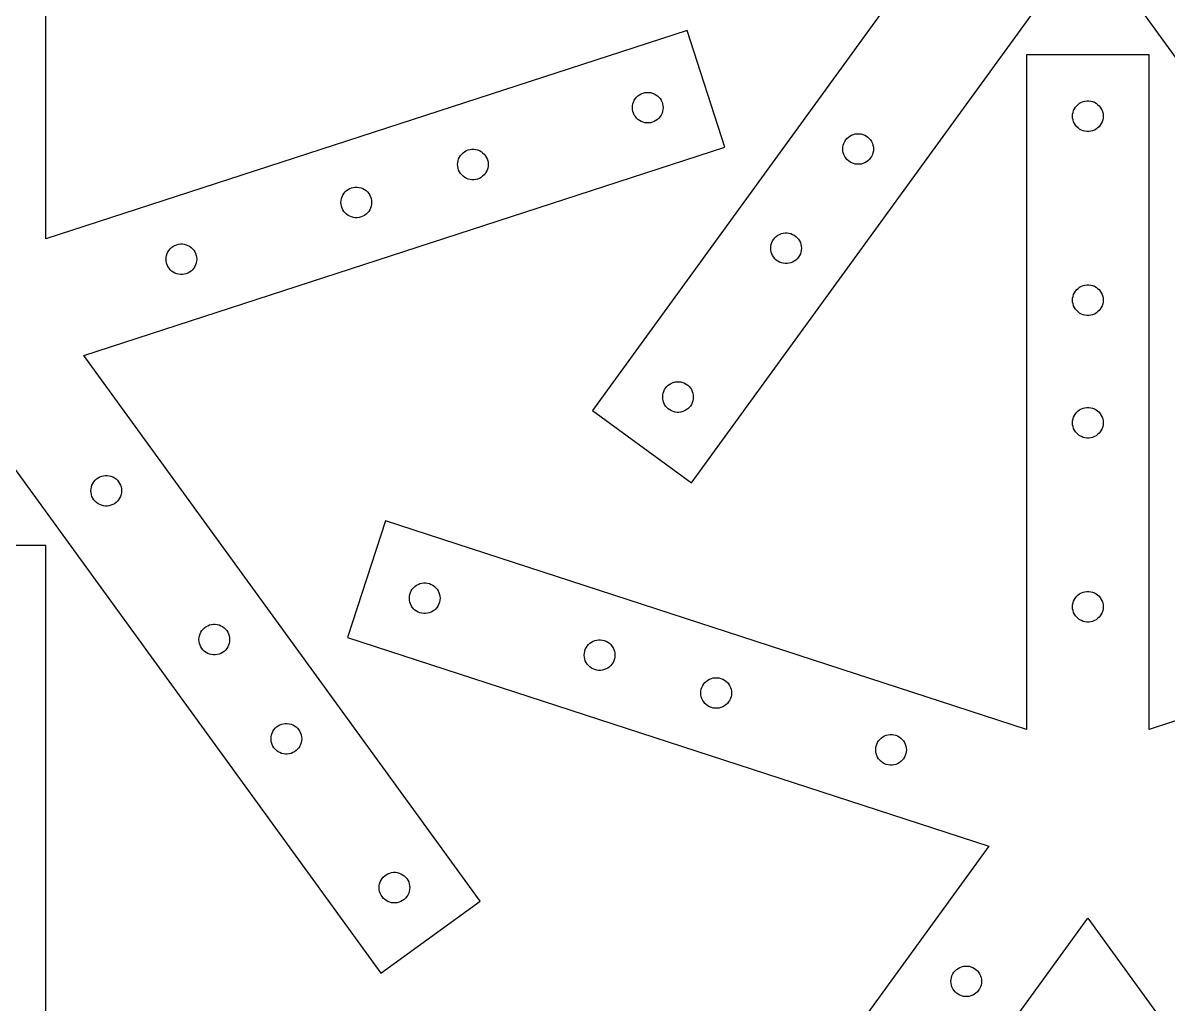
# Model space of a CAD drawing. Header units: metres. Extents: x 19 to 981, y 14 to 964.
# Drawn here: x 506.2 to 693.1, y 409 to 569 of the extents above; entities that cross this region are included whole.
import ezdxf

# ---------------------------------------------------------------- set-up
doc = ezdxf.new("R2010")
doc.units = ezdxf.units.M

msp = doc.modelspace()

# ---------------------------------------------------------------- linework, layer by layer
for p, q in [((510, 533.764), (510, 643.764)), ((663.82, 594.743), (599.163, 505.751)), ((615.344, 493.995), (680, 582.987)), ((680, 582.987), (744.656, 493.995)), ((614.616, 567.756), (510, 533.764)), ((620.797, 548.735), (614.616, 567.756)), ((690, 563.764), (670, 563.764)), ((670, 563.764), (670, 453.764)), ((690, 453.764), (690, 563.764)), ((606.173, 556.624), (606.373, 556.866)), ((606.373, 556.866), (606.602, 557.081)), ((606.602, 557.081), (606.856, 557.266)), ((606.856, 557.266), (607.131, 557.417)), ((607.131, 557.417), (607.423, 557.533)), ((607.423, 557.533), (607.727, 557.611)), ((607.727, 557.611), (608.039, 557.65)), ((608.039, 557.65), (608.353, 557.65)), ((608.353, 557.65), (608.664, 557.611)), ((608.664, 557.611), (608.968, 557.533)), ((608.968, 557.533), (609.26, 557.417)), ((609.26, 557.417), (609.535, 557.266)), ((609.535, 557.266), (609.789, 557.081)), ((609.789, 557.081), (610.018, 556.866)), ((610.018, 556.866), (610.218, 556.624)), ((605.696, 555.155), (605.716, 555.468)), ((605.716, 554.842), (605.696, 555.155)), ((605.716, 555.468), (605.774, 555.777)), ((605.774, 555.777), (605.871, 556.075)), ((605.871, 556.075), (606.005, 556.359)), ((606.005, 556.359), (606.173, 556.624)), ((610.218, 556.624), (610.387, 556.359)), ((610.387, 556.359), (610.52, 556.075)), ((610.52, 556.075), (610.617, 555.777)), ((610.617, 555.777), (610.676, 555.468)), ((610.676, 555.468), (610.696, 555.155)), ((610.696, 555.155), (610.676, 554.842)), ((677.676, 554.684), (677.809, 554.968)), ((677.809, 554.968), (677.977, 555.233)), ((677.977, 555.233), (678.178, 555.475)), ((678.178, 555.475), (678.406, 555.69)), ((678.406, 555.69), (678.66, 555.875)), ((678.66, 555.875), (678.936, 556.026)), ((678.936, 556.026), (679.227, 556.141)), ((679.227, 556.141), (679.532, 556.22)), ((679.532, 556.22), (679.843, 556.259)), ((679.843, 556.259), (680.157, 556.259)), ((680.157, 556.259), (680.468, 556.22)), ((680.468, 556.22), (680.773, 556.141)), ((680.773, 556.141), (681.064, 556.026)), ((681.064, 556.026), (681.34, 555.875)), ((681.34, 555.875), (681.594, 555.69)), ((681.594, 555.69), (681.822, 555.475)), ((681.822, 555.475), (682.023, 555.233)), ((682.023, 555.233), (682.191, 554.968)), ((682.191, 554.968), (682.324, 554.684)), ((605.774, 554.533), (605.716, 554.842)), ((605.871, 554.235), (605.774, 554.533)), ((606.005, 553.951), (605.871, 554.235)), ((606.173, 553.685), (606.005, 553.951)), ((606.373, 553.444), (606.173, 553.685)), ((606.602, 553.229), (606.373, 553.444)), ((606.856, 553.044), (606.602, 553.229)), ((609.789, 553.229), (609.535, 553.044)), ((610.018, 553.444), (609.789, 553.229)), ((610.218, 553.685), (610.018, 553.444)), ((610.387, 553.951), (610.218, 553.685)), ((610.52, 554.235), (610.387, 553.951)), ((610.617, 554.533), (610.52, 554.235)), ((610.676, 554.842), (610.617, 554.533)), ((677.5, 553.764), (677.52, 554.077)), ((677.52, 553.45), (677.5, 553.764)), ((677.52, 554.077), (677.579, 554.386)), ((677.579, 553.142), (677.52, 553.45)), ((677.579, 554.386), (677.676, 554.684)), ((677.676, 552.844), (677.579, 553.142)), ((682.324, 554.684), (682.421, 554.386)), ((682.421, 553.142), (682.324, 552.844)), ((682.421, 554.386), (682.48, 554.077)), ((682.48, 553.45), (682.421, 553.142)), ((682.48, 554.077), (682.5, 553.764)), ((682.5, 553.764), (682.48, 553.45)), ((607.131, 552.893), (606.856, 553.044)), ((607.423, 552.777), (607.131, 552.893)), ((607.727, 552.699), (607.423, 552.777)), ((608.039, 552.66), (607.727, 552.699)), ((608.353, 552.66), (608.039, 552.66)), ((608.664, 552.699), (608.353, 552.66)), ((608.968, 552.777), (608.664, 552.699)), ((609.26, 552.893), (608.968, 552.777)), ((609.535, 553.044), (609.26, 552.893)), ((677.809, 552.559), (677.676, 552.844)), ((677.977, 552.294), (677.809, 552.559)), ((678.178, 552.052), (677.977, 552.294)), ((678.406, 551.838), (678.178, 552.052)), ((678.66, 551.653), (678.406, 551.838)), ((678.936, 551.502), (678.66, 551.653)), ((679.227, 551.386), (678.936, 551.502)), ((679.532, 551.308), (679.227, 551.386)), ((679.843, 551.269), (679.532, 551.308)), ((680.157, 551.269), (679.843, 551.269)), ((680.468, 551.308), (680.157, 551.269)), ((680.773, 551.386), (680.468, 551.308)), ((681.064, 551.502), (680.773, 551.386)), ((681.34, 551.653), (681.064, 551.502)), ((681.594, 551.838), (681.34, 551.653)), ((681.822, 552.052), (681.594, 551.838)), ((682.023, 552.294), (681.822, 552.052)), ((682.191, 552.559), (682.023, 552.294)), ((682.324, 552.844), (682.191, 552.559)), ((640.099, 549.036), (640.196, 549.334)), ((640.196, 549.334), (640.33, 549.618)), ((640.33, 549.618), (640.498, 549.883)), ((640.498, 549.883), (640.698, 550.125)), ((640.698, 550.125), (640.927, 550.34)), ((640.927, 550.34), (641.181, 550.525)), ((641.181, 550.525), (641.456, 550.676)), ((641.456, 550.676), (641.748, 550.792)), ((641.748, 550.792), (642.052, 550.87)), ((642.052, 550.87), (642.364, 550.909)), ((642.364, 550.909), (642.678, 550.909)), ((642.678, 550.909), (642.989, 550.87)), ((642.989, 550.87), (643.293, 550.792)), ((643.293, 550.792), (643.585, 550.676)), ((643.585, 550.676), (643.86, 550.525)), ((643.86, 550.525), (644.114, 550.34)), ((644.114, 550.34), (644.343, 550.125)), ((644.343, 550.125), (644.543, 549.883)), ((644.543, 549.883), (644.711, 549.618)), ((644.711, 549.618), (644.845, 549.334)), ((644.845, 549.334), (644.942, 549.036)), ((516.18, 514.743), (620.797, 548.735)), ((577.642, 547.354), (577.842, 547.596)), ((577.842, 547.596), (578.071, 547.811)), ((578.071, 547.811), (578.325, 547.995)), ((578.325, 547.995), (578.6, 548.146)), ((578.6, 548.146), (578.892, 548.262)), ((578.892, 548.262), (579.196, 548.34)), ((579.196, 548.34), (579.507, 548.379)), ((579.507, 548.379), (579.821, 548.379)), ((579.821, 548.379), (580.133, 548.34)), ((580.133, 548.34), (580.437, 548.262)), ((580.437, 548.262), (580.729, 548.146)), ((580.729, 548.146), (581.004, 547.995)), ((581.004, 547.995), (581.258, 547.811)), ((581.258, 547.811), (581.487, 547.596)), ((581.487, 547.596), (581.687, 547.354)), ((640.021, 548.414), (640.04, 548.727)), ((640.04, 548.101), (640.021, 548.414)), ((640.04, 548.727), (640.099, 549.036)), ((640.099, 547.792), (640.04, 548.101)), ((640.196, 547.494), (640.099, 547.792)), ((640.33, 547.21), (640.196, 547.494)), ((644.845, 547.494), (644.711, 547.21)), ((644.942, 547.792), (644.845, 547.494)), ((644.942, 549.036), (645.001, 548.727)), ((645.001, 548.101), (644.942, 547.792)), ((645.001, 548.727), (645.021, 548.414)), ((645.021, 548.414), (645.001, 548.101)), ((577.164, 545.884), (577.184, 546.198)), ((577.184, 545.571), (577.164, 545.884)), ((577.184, 546.198), (577.243, 546.506)), ((577.243, 546.506), (577.34, 546.805)), ((577.34, 546.805), (577.473, 547.089)), ((577.473, 547.089), (577.642, 547.354)), ((581.687, 547.354), (581.855, 547.089)), ((581.855, 547.089), (581.989, 546.805)), ((581.989, 546.805), (582.086, 546.506)), ((582.086, 546.506), (582.144, 546.198)), ((582.144, 546.198), (582.164, 545.884)), ((582.164, 545.884), (582.144, 545.571)), ((640.498, 546.945), (640.33, 547.21)), ((640.698, 546.703), (640.498, 546.945)), ((640.927, 546.488), (640.698, 546.703)), ((641.181, 546.303), (640.927, 546.488)), ((641.456, 546.152), (641.181, 546.303)), ((641.748, 546.036), (641.456, 546.152)), ((642.052, 545.958), (641.748, 546.036)), ((642.364, 545.919), (642.052, 545.958)), ((642.678, 545.919), (642.364, 545.919)), ((642.989, 545.958), (642.678, 545.919)), ((643.293, 546.036), (642.989, 545.958)), ((643.585, 546.152), (643.293, 546.036)), ((643.86, 546.303), (643.585, 546.152)), ((644.114, 546.488), (643.86, 546.303)), ((644.343, 546.703), (644.114, 546.488)), ((644.543, 546.945), (644.343, 546.703)), ((644.711, 547.21), (644.543, 546.945)), ((577.243, 545.263), (577.184, 545.571)), ((577.34, 544.964), (577.243, 545.263)), ((577.473, 544.68), (577.34, 544.964)), ((577.642, 544.415), (577.473, 544.68)), ((577.842, 544.173), (577.642, 544.415)), ((578.071, 543.958), (577.842, 544.173)), ((578.325, 543.774), (578.071, 543.958)), ((578.6, 543.622), (578.325, 543.774)), ((581.004, 543.774), (580.729, 543.622)), ((581.258, 543.958), (581.004, 543.774)), ((581.487, 544.173), (581.258, 543.958)), ((581.687, 544.415), (581.487, 544.173)), ((581.855, 544.68), (581.687, 544.415)), ((581.989, 544.964), (581.855, 544.68)), ((582.086, 545.263), (581.989, 544.964)), ((582.144, 545.571), (582.086, 545.263)), ((559.303, 541.815), (559.579, 541.966)), ((559.579, 541.966), (559.87, 542.082)), ((559.87, 542.082), (560.175, 542.16)), ((560.175, 542.16), (560.486, 542.199)), ((560.486, 542.199), (560.8, 542.199)), ((560.8, 542.199), (561.111, 542.16)), ((561.111, 542.16), (561.416, 542.082)), ((561.416, 542.082), (561.707, 541.966)), ((561.707, 541.966), (561.983, 541.815)), ((578.892, 543.507), (578.6, 543.622)), ((579.196, 543.429), (578.892, 543.507)), ((579.507, 543.389), (579.196, 543.429)), ((579.821, 543.389), (579.507, 543.389)), ((580.133, 543.429), (579.821, 543.389)), ((580.437, 543.507), (580.133, 543.429)), ((580.729, 543.622), (580.437, 543.507)), ((558.143, 539.704), (558.163, 540.017)), ((558.163, 540.017), (558.222, 540.326)), ((558.222, 540.326), (558.319, 540.624)), ((558.319, 540.624), (558.452, 540.908)), ((558.452, 540.908), (558.62, 541.174)), ((558.62, 541.174), (558.821, 541.415)), ((558.821, 541.415), (559.049, 541.63)), ((559.049, 541.63), (559.303, 541.815)), ((561.983, 541.815), (562.237, 541.63)), ((562.237, 541.63), (562.465, 541.415)), ((562.465, 541.415), (562.666, 541.174)), ((562.666, 541.174), (562.834, 540.908)), ((562.834, 540.908), (562.967, 540.624)), ((562.967, 540.624), (563.064, 540.326)), ((563.064, 540.326), (563.123, 540.017)), ((563.123, 540.017), (563.143, 539.704)), ((558.163, 539.391), (558.143, 539.704)), ((558.222, 539.082), (558.163, 539.391)), ((558.319, 538.784), (558.222, 539.082)), ((558.452, 538.5), (558.319, 538.784)), ((558.62, 538.235), (558.452, 538.5)), ((558.821, 537.993), (558.62, 538.235)), ((562.666, 538.235), (562.465, 537.993)), ((562.834, 538.5), (562.666, 538.235)), ((562.967, 538.784), (562.834, 538.5)), ((563.064, 539.082), (562.967, 538.784)), ((563.123, 539.391), (563.064, 539.082)), ((563.143, 539.704), (563.123, 539.391)), ((559.049, 537.778), (558.821, 537.993)), ((559.303, 537.593), (559.049, 537.778)), ((559.579, 537.442), (559.303, 537.593)), ((559.87, 537.326), (559.579, 537.442)), ((560.175, 537.248), (559.87, 537.326)), ((560.486, 537.209), (560.175, 537.248)), ((560.8, 537.209), (560.486, 537.209)), ((561.111, 537.248), (560.8, 537.209)), ((561.416, 537.326), (561.111, 537.248)), ((561.707, 537.442), (561.416, 537.326)), ((561.983, 537.593), (561.707, 537.442)), ((562.237, 537.778), (561.983, 537.593)), ((562.465, 537.993), (562.237, 537.778)), ((629.425, 534.344), (629.7, 534.496)), ((629.7, 534.496), (629.992, 534.611)), ((629.992, 534.611), (630.296, 534.689)), ((630.296, 534.689), (630.608, 534.729)), ((630.608, 534.729), (630.922, 534.729)), ((630.922, 534.729), (631.233, 534.689)), ((631.233, 534.689), (631.537, 534.611)), ((631.537, 534.611), (631.829, 534.496)), ((631.829, 534.496), (632.104, 534.344)), ((530.518, 532.36), (530.772, 532.544)), ((530.772, 532.544), (531.047, 532.696)), ((531.047, 532.696), (531.339, 532.811)), ((531.339, 532.811), (531.643, 532.889)), ((531.643, 532.889), (531.954, 532.929)), ((531.954, 532.929), (532.268, 532.929)), ((532.268, 532.929), (532.58, 532.889)), ((532.58, 532.889), (532.884, 532.811)), ((532.884, 532.811), (533.176, 532.696)), ((533.176, 532.696), (533.451, 532.544)), ((533.451, 532.544), (533.705, 532.36)), ((628.265, 532.234), (628.285, 532.547)), ((628.285, 532.547), (628.343, 532.855)), ((628.343, 532.855), (628.44, 533.154)), ((628.44, 533.154), (628.574, 533.438)), ((628.574, 533.438), (628.742, 533.703)), ((628.742, 533.703), (628.942, 533.945)), ((628.942, 533.945), (629.171, 534.16)), ((629.171, 534.16), (629.425, 534.344)), ((632.104, 534.344), (632.358, 534.16)), ((632.358, 534.16), (632.587, 533.945)), ((632.587, 533.945), (632.787, 533.703)), ((632.787, 533.703), (632.956, 533.438)), ((632.956, 533.438), (633.089, 533.154)), ((633.089, 533.154), (633.186, 532.855)), ((633.186, 532.855), (633.245, 532.547)), ((633.245, 532.547), (633.265, 532.234)), ((529.611, 530.434), (529.631, 530.747)), ((529.631, 530.747), (529.69, 531.055)), ((529.69, 531.055), (529.787, 531.354)), ((529.787, 531.354), (529.921, 531.638)), ((529.921, 531.638), (530.089, 531.903)), ((530.089, 531.903), (530.289, 532.145)), ((530.289, 532.145), (530.518, 532.36)), ((533.705, 532.36), (533.934, 532.145)), ((533.934, 532.145), (534.134, 531.903)), ((534.134, 531.903), (534.302, 531.638)), ((534.302, 531.638), (534.436, 531.354)), ((534.436, 531.354), (534.533, 531.055)), ((534.533, 531.055), (534.592, 530.747)), ((534.592, 530.747), (534.611, 530.434)), ((628.285, 531.92), (628.265, 532.234)), ((628.343, 531.612), (628.285, 531.92)), ((628.44, 531.313), (628.343, 531.612)), ((628.574, 531.029), (628.44, 531.313)), ((628.742, 530.764), (628.574, 531.029)), ((628.942, 530.522), (628.742, 530.764)), ((632.787, 530.764), (632.587, 530.522)), ((632.956, 531.029), (632.787, 530.764)), ((633.089, 531.313), (632.956, 531.029)), ((633.186, 531.612), (633.089, 531.313)), ((633.245, 531.92), (633.186, 531.612)), ((633.265, 532.234), (633.245, 531.92)), ((529.631, 530.12), (529.611, 530.434)), ((529.69, 529.812), (529.631, 530.12)), ((529.787, 529.513), (529.69, 529.812)), ((529.921, 529.229), (529.787, 529.513)), ((530.089, 528.964), (529.921, 529.229)), ((530.289, 528.722), (530.089, 528.964)), ((534.134, 528.964), (533.934, 528.722)), ((534.302, 529.229), (534.134, 528.964)), ((534.436, 529.513), (534.302, 529.229)), ((534.533, 529.812), (534.436, 529.513)), ((534.592, 530.12), (534.533, 529.812)), ((534.611, 530.434), (534.592, 530.12)), ((629.171, 530.307), (628.942, 530.522)), ((629.425, 530.123), (629.171, 530.307)), ((629.7, 529.972), (629.425, 530.123)), ((629.992, 529.856), (629.7, 529.972)), ((630.296, 529.778), (629.992, 529.856)), ((630.608, 529.739), (630.296, 529.778)), ((630.922, 529.739), (630.608, 529.739)), ((631.233, 529.778), (630.922, 529.739)), ((631.537, 529.856), (631.233, 529.778)), ((631.829, 529.972), (631.537, 529.856)), ((632.104, 530.123), (631.829, 529.972)), ((632.358, 530.307), (632.104, 530.123)), ((632.587, 530.522), (632.358, 530.307)), ((530.518, 528.507), (530.289, 528.722)), ((530.772, 528.323), (530.518, 528.507)), ((531.047, 528.172), (530.772, 528.323)), ((531.339, 528.056), (531.047, 528.172)), ((531.643, 527.978), (531.339, 528.056)), ((531.954, 527.939), (531.643, 527.978)), ((532.268, 527.939), (531.954, 527.939)), ((532.58, 527.978), (532.268, 527.939)), ((532.884, 528.056), (532.58, 527.978)), ((533.176, 528.172), (532.884, 528.056)), ((533.451, 528.323), (533.176, 528.172)), ((533.705, 528.507), (533.451, 528.323)), ((533.934, 528.722), (533.705, 528.507)), ((677.809, 524.968), (677.977, 525.233)), ((677.977, 525.233), (678.178, 525.475)), ((678.178, 525.475), (678.406, 525.69)), ((678.406, 525.69), (678.66, 525.875)), ((678.66, 525.875), (678.936, 526.026)), ((678.936, 526.026), (679.227, 526.141)), ((679.227, 526.141), (679.532, 526.22)), ((679.532, 526.22), (679.843, 526.259)), ((679.843, 526.259), (680.157, 526.259)), ((680.157, 526.259), (680.468, 526.22)), ((680.468, 526.22), (680.773, 526.141)), ((680.773, 526.141), (681.064, 526.026)), ((681.064, 526.026), (681.34, 525.875)), ((681.34, 525.875), (681.594, 525.69)), ((681.594, 525.69), (681.822, 525.475)), ((681.822, 525.475), (682.023, 525.233)), ((682.023, 525.233), (682.191, 524.968)), ((677.5, 523.764), (677.52, 524.077)), ((677.52, 523.45), (677.5, 523.764)), ((677.52, 524.077), (677.579, 524.386)), ((677.579, 523.142), (677.52, 523.45)), ((677.579, 524.386), (677.676, 524.684)), ((677.676, 524.684), (677.809, 524.968)), ((682.191, 524.968), (682.324, 524.684)), ((682.324, 524.684), (682.421, 524.386)), ((682.421, 524.386), (682.48, 524.077)), ((682.48, 523.45), (682.421, 523.142)), ((682.48, 524.077), (682.5, 523.764)), ((682.5, 523.764), (682.48, 523.45)), ((677.676, 522.844), (677.579, 523.142)), ((677.809, 522.559), (677.676, 522.844)), ((677.977, 522.294), (677.809, 522.559)), ((678.178, 522.052), (677.977, 522.294)), ((678.406, 521.838), (678.178, 522.052)), ((678.66, 521.653), (678.406, 521.838)), ((678.936, 521.502), (678.66, 521.653)), ((679.227, 521.386), (678.936, 521.502)), ((679.532, 521.308), (679.227, 521.386)), ((679.843, 521.269), (679.532, 521.308)), ((680.468, 521.308), (680.157, 521.269)), ((680.773, 521.386), (680.468, 521.308)), ((681.064, 521.502), (680.773, 521.386)), ((681.34, 521.653), (681.064, 521.502)), ((681.594, 521.838), (681.34, 521.653)), ((681.822, 522.052), (681.594, 521.838)), ((682.023, 522.294), (681.822, 522.052)), ((682.191, 522.559), (682.023, 522.294)), ((682.324, 522.844), (682.191, 522.559)), ((682.421, 523.142), (682.324, 522.844)), ((680.157, 521.269), (679.843, 521.269)), ((580.837, 425.751), (516.18, 514.743)), ((611.538, 509.889), (611.792, 510.074)), ((611.792, 510.074), (612.067, 510.225)), ((612.067, 510.225), (612.359, 510.341)), ((612.359, 510.341), (612.663, 510.419)), ((612.663, 510.419), (612.974, 510.458)), ((612.974, 510.458), (613.288, 510.458)), ((613.288, 510.458), (613.6, 510.419)), ((613.6, 510.419), (613.904, 510.341)), ((613.904, 510.341), (614.196, 510.225)), ((614.196, 510.225), (614.471, 510.074)), ((614.471, 510.074), (614.725, 509.889)), ((610.631, 507.963), (610.651, 508.276)), ((610.651, 508.276), (610.71, 508.585)), ((610.71, 508.585), (610.807, 508.883)), ((610.807, 508.883), (610.941, 509.168)), ((610.941, 509.168), (611.109, 509.433)), ((611.109, 509.433), (611.309, 509.675)), ((611.309, 509.675), (611.538, 509.889)), ((614.725, 509.889), (614.954, 509.675)), ((614.954, 509.675), (615.154, 509.433)), ((615.154, 509.433), (615.322, 509.168)), ((615.322, 509.168), (615.456, 508.883)), ((615.456, 508.883), (615.553, 508.585)), ((615.553, 508.585), (615.612, 508.276)), ((615.612, 508.276), (615.631, 507.963)), ((610.651, 507.65), (610.631, 507.963)), ((610.71, 507.341), (610.651, 507.65)), ((610.807, 507.043), (610.71, 507.341)), ((610.941, 506.759), (610.807, 507.043)), ((611.109, 506.494), (610.941, 506.759)), ((611.309, 506.252), (611.109, 506.494)), ((615.154, 506.494), (614.954, 506.252)), ((615.322, 506.759), (615.154, 506.494)), ((615.456, 507.043), (615.322, 506.759)), ((615.553, 507.341), (615.456, 507.043)), ((615.612, 507.65), (615.553, 507.341)), ((615.631, 507.963), (615.612, 507.65)), ((599.163, 505.751), (615.344, 493.995)), ((611.538, 506.037), (611.309, 506.252)), ((611.792, 505.852), (611.538, 506.037)), ((612.067, 505.701), (611.792, 505.852)), ((612.359, 505.586), (612.067, 505.701)), ((612.663, 505.507), (612.359, 505.586)), ((612.974, 505.468), (612.663, 505.507)), ((613.288, 505.468), (612.974, 505.468)), ((613.6, 505.507), (613.288, 505.468)), ((613.904, 505.586), (613.6, 505.507)), ((614.196, 505.701), (613.904, 505.586)), ((614.471, 505.852), (614.196, 505.701)), ((614.725, 506.037), (614.471, 505.852)), ((614.954, 506.252), (614.725, 506.037)), ((677.579, 504.386), (677.676, 504.684)), ((677.676, 504.684), (677.809, 504.968)), ((677.809, 504.968), (677.977, 505.233)), ((677.977, 505.233), (678.178, 505.475)), ((678.178, 505.475), (678.406, 505.69)), ((678.406, 505.69), (678.66, 505.875)), ((678.66, 505.875), (678.936, 506.026)), ((678.936, 506.026), (679.227, 506.141)), ((679.227, 506.141), (679.532, 506.22)), ((679.532, 506.22), (679.843, 506.259)), ((679.843, 506.259), (680.157, 506.259)), ((680.157, 506.259), (680.468, 506.22)), ((680.468, 506.22), (680.773, 506.141)), ((680.773, 506.141), (681.064, 506.026)), ((681.064, 506.026), (681.34, 505.875)), ((681.34, 505.875), (681.594, 505.69)), ((681.594, 505.69), (681.822, 505.475)), ((681.822, 505.475), (682.023, 505.233)), ((682.023, 505.233), (682.191, 504.968)), ((682.191, 504.968), (682.324, 504.684)), ((682.324, 504.684), (682.421, 504.386)), ((500, 502.987), (564.656, 413.995)), ((677.5, 503.764), (677.52, 504.077)), ((677.52, 503.45), (677.5, 503.764)), ((677.52, 504.077), (677.579, 504.386)), ((677.579, 503.142), (677.52, 503.45)), ((677.676, 502.844), (677.579, 503.142)), ((677.809, 502.559), (677.676, 502.844)), ((682.324, 502.844), (682.191, 502.559)), ((682.421, 503.142), (682.324, 502.844)), ((682.421, 504.386), (682.48, 504.077)), ((682.48, 503.45), (682.421, 503.142)), ((682.48, 504.077), (682.5, 503.764)), ((682.5, 503.764), (682.48, 503.45)), ((677.977, 502.294), (677.809, 502.559)), ((678.178, 502.052), (677.977, 502.294)), ((678.406, 501.838), (678.178, 502.052)), ((678.66, 501.653), (678.406, 501.838)), ((678.936, 501.502), (678.66, 501.653)), ((679.227, 501.386), (678.936, 501.502)), ((679.532, 501.308), (679.227, 501.386)), ((679.843, 501.269), (679.532, 501.308)), ((680.157, 501.269), (679.843, 501.269)), ((680.468, 501.308), (680.157, 501.269)), ((680.773, 501.386), (680.468, 501.308)), ((681.064, 501.502), (680.773, 501.386)), ((681.34, 501.653), (681.064, 501.502)), ((681.594, 501.838), (681.34, 501.653)), ((681.822, 502.052), (681.594, 501.838)), ((682.023, 502.294), (681.822, 502.052)), ((682.191, 502.559), (682.023, 502.294)), ((519.073, 495.062), (519.377, 495.14)), ((519.377, 495.14), (519.689, 495.18)), ((519.689, 495.18), (520.003, 495.18)), ((520.003, 495.18), (520.314, 495.14)), ((520.314, 495.14), (520.618, 495.062)), ((517.366, 492.998), (517.424, 493.306)), ((517.424, 493.306), (517.521, 493.605)), ((517.521, 493.605), (517.655, 493.889)), ((517.655, 493.889), (517.823, 494.154)), ((517.823, 494.154), (518.023, 494.396)), ((518.023, 494.396), (518.252, 494.611)), ((518.252, 494.611), (518.506, 494.795)), ((518.506, 494.795), (518.781, 494.947)), ((518.781, 494.947), (519.073, 495.062)), ((520.618, 495.062), (520.91, 494.947)), ((520.91, 494.947), (521.185, 494.795)), ((521.185, 494.795), (521.439, 494.611)), ((521.439, 494.611), (521.668, 494.396)), ((521.668, 494.396), (521.868, 494.154)), ((521.868, 494.154), (522.037, 493.889)), ((522.037, 493.889), (522.17, 493.605)), ((522.17, 493.605), (522.267, 493.306)), ((522.267, 493.306), (522.326, 492.998)), ((517.346, 492.685), (517.366, 492.998)), ((517.366, 492.371), (517.346, 492.685)), ((517.424, 492.063), (517.366, 492.371)), ((517.521, 491.764), (517.424, 492.063)), ((517.655, 491.48), (517.521, 491.764)), ((517.823, 491.215), (517.655, 491.48)), ((522.037, 491.48), (521.868, 491.215)), ((522.17, 491.764), (522.037, 491.48)), ((522.267, 492.063), (522.17, 491.764)), ((522.326, 492.371), (522.267, 492.063)), ((522.326, 492.998), (522.346, 492.685)), ((522.346, 492.685), (522.326, 492.371)), ((518.023, 490.973), (517.823, 491.215)), ((518.252, 490.758), (518.023, 490.973)), ((518.506, 490.574), (518.252, 490.758)), ((518.781, 490.422), (518.506, 490.574)), ((519.073, 490.307), (518.781, 490.422)), ((519.377, 490.229), (519.073, 490.307)), ((519.689, 490.189), (519.377, 490.229)), ((520.003, 490.189), (519.689, 490.189)), ((520.314, 490.229), (520.003, 490.189)), ((520.618, 490.307), (520.314, 490.229)), ((520.91, 490.422), (520.618, 490.307)), ((521.185, 490.574), (520.91, 490.422)), ((521.439, 490.758), (521.185, 490.574)), ((521.668, 490.973), (521.439, 490.758)), ((521.868, 491.215), (521.668, 490.973)), ((565.384, 487.756), (559.203, 468.735)), ((670, 453.764), (565.384, 487.756)), ((794.616, 487.756), (690, 453.764)), ((510, 483.764), (490, 483.764)), ((510, 373.764), (510, 483.764)), ((569.613, 476.359), (569.782, 476.624)), ((569.782, 476.624), (569.982, 476.866)), ((569.982, 476.866), (570.211, 477.081)), ((570.211, 477.081), (570.465, 477.266)), ((570.465, 477.266), (570.74, 477.417)), ((570.74, 477.417), (571.032, 477.533)), ((571.032, 477.533), (571.336, 477.611)), ((571.336, 477.611), (571.647, 477.65)), ((571.647, 477.65), (571.961, 477.65)), ((571.961, 477.65), (572.273, 477.611)), ((572.273, 477.611), (572.577, 477.533)), ((572.577, 477.533), (572.869, 477.417)), ((572.869, 477.417), (573.144, 477.266)), ((573.144, 477.266), (573.398, 477.081)), ((573.398, 477.081), (573.627, 476.866)), ((573.627, 476.866), (573.827, 476.624)), ((573.827, 476.624), (573.995, 476.359)), ((569.304, 475.155), (569.324, 475.468)), ((569.324, 474.842), (569.304, 475.155)), ((569.324, 475.468), (569.383, 475.777)), ((569.383, 474.533), (569.324, 474.842)), ((569.383, 475.777), (569.48, 476.075)), ((569.48, 476.075), (569.613, 476.359)), ((573.995, 476.359), (574.129, 476.075)), ((574.129, 476.075), (574.226, 475.777)), ((574.226, 475.777), (574.284, 475.468)), ((574.284, 474.842), (574.226, 474.533)), ((574.284, 475.468), (574.304, 475.155)), ((574.304, 475.155), (574.284, 474.842)), ((677.579, 474.386), (677.676, 474.684)), ((677.676, 474.684), (677.809, 474.968)), ((677.809, 474.968), (677.977, 475.233)), ((677.977, 475.233), (678.178, 475.475)), ((678.178, 475.475), (678.406, 475.69)), ((678.406, 475.69), (678.66, 475.875)), ((678.66, 475.875), (678.936, 476.026)), ((678.936, 476.026), (679.227, 476.141)), ((679.227, 476.141), (679.532, 476.22)), ((679.532, 476.22), (679.843, 476.259)), ((679.843, 476.259), (680.157, 476.259)), ((680.157, 476.259), (680.468, 476.22)), ((680.468, 476.22), (680.773, 476.141)), ((680.773, 476.141), (681.064, 476.026)), ((681.064, 476.026), (681.34, 475.875)), ((681.34, 475.875), (681.594, 475.69)), ((681.594, 475.69), (681.822, 475.475)), ((681.822, 475.475), (682.023, 475.233)), ((682.023, 475.233), (682.191, 474.968)), ((682.191, 474.968), (682.324, 474.684)), ((682.324, 474.684), (682.421, 474.386)), ((569.48, 474.235), (569.383, 474.533)), ((569.613, 473.951), (569.48, 474.235)), ((569.782, 473.685), (569.613, 473.951)), ((569.982, 473.444), (569.782, 473.685)), ((570.211, 473.229), (569.982, 473.444)), ((570.465, 473.044), (570.211, 473.229)), ((570.74, 472.893), (570.465, 473.044)), ((571.032, 472.777), (570.74, 472.893)), ((571.336, 472.699), (571.032, 472.777)), ((572.577, 472.777), (572.273, 472.699)), ((572.869, 472.893), (572.577, 472.777)), ((573.144, 473.044), (572.869, 472.893)), ((573.398, 473.229), (573.144, 473.044)), ((573.627, 473.444), (573.398, 473.229)), ((573.827, 473.685), (573.627, 473.444)), ((573.995, 473.951), (573.827, 473.685)), ((574.129, 474.235), (573.995, 473.951)), ((574.226, 474.533), (574.129, 474.235)), ((677.5, 473.764), (677.52, 474.077)), ((677.52, 473.45), (677.5, 473.764)), ((677.52, 474.077), (677.579, 474.386)), ((677.579, 473.142), (677.52, 473.45)), ((677.676, 472.844), (677.579, 473.142)), ((677.809, 472.559), (677.676, 472.844)), ((682.324, 472.844), (682.191, 472.559)), ((682.421, 473.142), (682.324, 472.844)), ((682.421, 474.386), (682.48, 474.077)), ((682.48, 473.45), (682.421, 473.142)), ((682.48, 474.077), (682.5, 473.764)), ((682.5, 473.764), (682.48, 473.45)), ((536.707, 470.792), (537.011, 470.87)), ((537.011, 470.87), (537.322, 470.909)), ((537.322, 470.909), (537.636, 470.909)), ((537.636, 470.909), (537.948, 470.87)), ((537.948, 470.87), (538.252, 470.792)), ((571.647, 472.66), (571.336, 472.699)), ((571.961, 472.66), (571.647, 472.66)), ((572.273, 472.699), (571.961, 472.66)), ((677.977, 472.294), (677.809, 472.559)), ((678.178, 472.052), (677.977, 472.294)), ((678.406, 471.838), (678.178, 472.052)), ((678.66, 471.653), (678.406, 471.838)), ((678.936, 471.502), (678.66, 471.653)), ((679.227, 471.386), (678.936, 471.502)), ((679.532, 471.308), (679.227, 471.386)), ((679.843, 471.269), (679.532, 471.308)), ((680.157, 471.269), (679.843, 471.269)), ((680.468, 471.308), (680.157, 471.269)), ((680.773, 471.386), (680.468, 471.308)), ((681.064, 471.502), (680.773, 471.386)), ((681.34, 471.653), (681.064, 471.502)), ((681.594, 471.838), (681.34, 471.653)), ((681.822, 472.052), (681.594, 471.838)), ((682.023, 472.294), (681.822, 472.052)), ((682.191, 472.559), (682.023, 472.294)), ((534.999, 468.727), (535.058, 469.036)), ((535.058, 469.036), (535.155, 469.334)), ((535.155, 469.334), (535.289, 469.618)), ((535.289, 469.618), (535.457, 469.883)), ((535.457, 469.883), (535.657, 470.125)), ((535.657, 470.125), (535.886, 470.34)), ((535.886, 470.34), (536.14, 470.525)), ((536.14, 470.525), (536.415, 470.676)), ((536.415, 470.676), (536.707, 470.792)), ((538.252, 470.792), (538.544, 470.676)), ((538.544, 470.676), (538.819, 470.525)), ((538.819, 470.525), (539.073, 470.34)), ((539.073, 470.34), (539.302, 470.125)), ((539.302, 470.125), (539.502, 469.883)), ((539.502, 469.883), (539.67, 469.618)), ((539.67, 469.618), (539.804, 469.334)), ((539.804, 469.334), (539.901, 469.036)), ((539.901, 469.036), (539.96, 468.727)), ((534.979, 468.414), (534.999, 468.727)), ((534.999, 468.101), (534.979, 468.414)), ((535.058, 467.792), (534.999, 468.101)), ((535.155, 467.494), (535.058, 467.792)), ((535.289, 467.21), (535.155, 467.494)), ((535.457, 466.945), (535.289, 467.21)), ((539.67, 467.21), (539.502, 466.945)), ((539.804, 467.494), (539.67, 467.21)), ((539.901, 467.792), (539.804, 467.494)), ((539.96, 468.101), (539.901, 467.792)), ((539.96, 468.727), (539.979, 468.414)), ((539.979, 468.414), (539.96, 468.101)), ((559.203, 468.735), (663.82, 434.743)), ((598.145, 467.089), (598.313, 467.354)), ((598.313, 467.354), (598.513, 467.596)), ((598.513, 467.596), (598.742, 467.811)), ((598.742, 467.811), (598.996, 467.995)), ((598.996, 467.995), (599.271, 468.146)), ((599.271, 468.146), (599.563, 468.262)), ((599.563, 468.262), (599.867, 468.34)), ((599.867, 468.34), (600.179, 468.379)), ((600.179, 468.379), (600.493, 468.379)), ((600.493, 468.379), (600.804, 468.34)), ((600.804, 468.34), (601.108, 468.262)), ((601.108, 468.262), (601.4, 468.146)), ((601.4, 468.146), (601.675, 467.995)), ((601.675, 467.995), (601.929, 467.811)), ((601.929, 467.811), (602.158, 467.596)), ((602.158, 467.596), (602.358, 467.354)), ((602.358, 467.354), (602.527, 467.089)), ((535.657, 466.703), (535.457, 466.945)), ((535.886, 466.488), (535.657, 466.703)), ((536.14, 466.303), (535.886, 466.488)), ((536.415, 466.152), (536.14, 466.303)), ((536.707, 466.036), (536.415, 466.152)), ((537.011, 465.958), (536.707, 466.036)), ((537.322, 465.919), (537.011, 465.958)), ((537.636, 465.919), (537.322, 465.919)), ((537.948, 465.958), (537.636, 465.919)), ((538.252, 466.036), (537.948, 465.958)), ((538.544, 466.152), (538.252, 466.036)), ((538.819, 466.303), (538.544, 466.152)), ((539.073, 466.488), (538.819, 466.303)), ((539.302, 466.703), (539.073, 466.488)), ((539.502, 466.945), (539.302, 466.703)), ((597.836, 465.884), (597.856, 466.198)), ((597.856, 465.571), (597.836, 465.884)), ((597.856, 466.198), (597.914, 466.506)), ((597.914, 465.263), (597.856, 465.571)), ((597.914, 466.506), (598.011, 466.805)), ((598.011, 464.964), (597.914, 465.263)), ((598.011, 466.805), (598.145, 467.089)), ((602.527, 467.089), (602.66, 466.805)), ((602.66, 466.805), (602.757, 466.506)), ((602.757, 465.263), (602.66, 464.964)), ((602.757, 466.506), (602.816, 466.198)), ((602.816, 465.571), (602.757, 465.263)), ((602.816, 466.198), (602.836, 465.884)), ((602.836, 465.884), (602.816, 465.571)), ((598.145, 464.68), (598.011, 464.964)), ((598.313, 464.415), (598.145, 464.68)), ((598.513, 464.173), (598.313, 464.415)), ((598.742, 463.958), (598.513, 464.173)), ((598.996, 463.774), (598.742, 463.958)), ((599.271, 463.622), (598.996, 463.774)), ((599.563, 463.507), (599.271, 463.622)), ((599.867, 463.429), (599.563, 463.507)), ((600.179, 463.389), (599.867, 463.429)), ((600.493, 463.389), (600.179, 463.389)), ((600.804, 463.429), (600.493, 463.389)), ((601.108, 463.507), (600.804, 463.429)), ((601.4, 463.622), (601.108, 463.507)), ((601.675, 463.774), (601.4, 463.622)), ((601.929, 463.958), (601.675, 463.774)), ((602.158, 464.173), (601.929, 463.958)), ((602.358, 464.415), (602.158, 464.173)), ((602.527, 464.68), (602.358, 464.415)), ((602.66, 464.964), (602.527, 464.68)), ((617.535, 461.415), (617.763, 461.63)), ((617.763, 461.63), (618.017, 461.815)), ((618.017, 461.815), (618.293, 461.966)), ((618.293, 461.966), (618.584, 462.082)), ((618.584, 462.082), (618.889, 462.16)), ((618.889, 462.16), (619.2, 462.199)), ((619.2, 462.199), (619.514, 462.199)), ((619.514, 462.199), (619.825, 462.16)), ((619.825, 462.16), (620.13, 462.082)), ((620.13, 462.082), (620.421, 461.966)), ((620.421, 461.966), (620.697, 461.815)), ((620.697, 461.815), (620.951, 461.63)), ((620.951, 461.63), (621.179, 461.415)), ((616.857, 459.704), (616.877, 460.017)), ((616.877, 459.391), (616.857, 459.704)), ((616.877, 460.017), (616.936, 460.326)), ((616.936, 460.326), (617.033, 460.624)), ((617.033, 460.624), (617.166, 460.908)), ((617.166, 460.908), (617.334, 461.174)), ((617.334, 461.174), (617.535, 461.415)), ((621.179, 461.415), (621.38, 461.174)), ((621.38, 461.174), (621.548, 460.908)), ((621.548, 460.908), (621.681, 460.624)), ((621.681, 460.624), (621.778, 460.326)), ((621.778, 460.326), (621.837, 460.017)), ((621.837, 460.017), (621.857, 459.704)), ((621.857, 459.704), (621.837, 459.391)), ((616.936, 459.082), (616.877, 459.391)), ((617.033, 458.784), (616.936, 459.082)), ((617.166, 458.5), (617.033, 458.784)), ((617.334, 458.235), (617.166, 458.5)), ((617.535, 457.993), (617.334, 458.235)), ((617.763, 457.778), (617.535, 457.993)), ((618.017, 457.593), (617.763, 457.778)), ((620.951, 457.778), (620.697, 457.593)), ((621.179, 457.993), (620.951, 457.778)), ((621.38, 458.235), (621.179, 457.993)), ((621.548, 458.5), (621.38, 458.235)), ((621.681, 458.784), (621.548, 458.5)), ((621.778, 459.082), (621.681, 458.784)), ((621.837, 459.391), (621.778, 459.082)), ((618.293, 457.442), (618.017, 457.593)), ((618.584, 457.326), (618.293, 457.442)), ((618.889, 457.248), (618.584, 457.326)), ((619.2, 457.209), (618.889, 457.248)), ((619.514, 457.209), (619.2, 457.209)), ((619.825, 457.248), (619.514, 457.209)), ((620.13, 457.326), (619.825, 457.248)), ((620.421, 457.442), (620.13, 457.326)), ((620.697, 457.593), (620.421, 457.442)), ((547.413, 453.945), (547.642, 454.16)), ((547.642, 454.16), (547.896, 454.344)), ((547.896, 454.344), (548.171, 454.496)), ((548.171, 454.496), (548.463, 454.611)), ((548.463, 454.611), (548.767, 454.689)), ((548.767, 454.689), (549.078, 454.729)), ((549.078, 454.729), (549.392, 454.729)), ((549.392, 454.729), (549.704, 454.689)), ((549.704, 454.689), (550.008, 454.611)), ((550.008, 454.611), (550.3, 454.496)), ((550.3, 454.496), (550.575, 454.344)), ((550.575, 454.344), (550.829, 454.16)), ((550.829, 454.16), (551.058, 453.945)), ((546.735, 452.234), (546.755, 452.547)), ((546.755, 451.92), (546.735, 452.234)), ((546.755, 452.547), (546.814, 452.855)), ((546.814, 452.855), (546.911, 453.154)), ((546.911, 453.154), (547.044, 453.438)), ((547.044, 453.438), (547.213, 453.703)), ((547.213, 453.703), (547.413, 453.945)), ((551.058, 453.945), (551.258, 453.703)), ((551.258, 453.703), (551.426, 453.438)), ((551.426, 453.438), (551.56, 453.154)), ((551.56, 453.154), (551.657, 452.855)), ((551.657, 452.855), (551.715, 452.547)), ((551.715, 452.547), (551.735, 452.234)), ((551.735, 452.234), (551.715, 451.92)), ((646.066, 452.145), (646.295, 452.36)), ((646.295, 452.36), (646.549, 452.544)), ((646.549, 452.544), (646.824, 452.696)), ((646.824, 452.696), (647.116, 452.811)), ((647.116, 452.811), (647.42, 452.889)), ((647.42, 452.889), (647.732, 452.929)), ((647.732, 452.929), (648.046, 452.929)), ((648.046, 452.929), (648.357, 452.889)), ((648.357, 452.889), (648.661, 452.811)), ((648.661, 452.811), (648.953, 452.696)), ((648.953, 452.696), (649.228, 452.544)), ((649.228, 452.544), (649.482, 452.36)), ((649.482, 452.36), (649.711, 452.145)), ((546.814, 451.612), (546.755, 451.92)), ((546.911, 451.313), (546.814, 451.612)), ((547.044, 451.029), (546.911, 451.313)), ((547.213, 450.764), (547.044, 451.029)), ((547.413, 450.522), (547.213, 450.764)), ((547.642, 450.307), (547.413, 450.522)), ((547.896, 450.123), (547.642, 450.307)), ((550.829, 450.307), (550.575, 450.123)), ((551.058, 450.522), (550.829, 450.307)), ((551.258, 450.764), (551.058, 450.522)), ((551.426, 451.029), (551.258, 450.764)), ((551.56, 451.313), (551.426, 451.029)), ((551.657, 451.612), (551.56, 451.313)), ((551.715, 451.92), (551.657, 451.612)), ((645.389, 450.434), (645.408, 450.747)), ((645.408, 450.12), (645.389, 450.434)), ((645.408, 450.747), (645.467, 451.055)), ((645.467, 451.055), (645.564, 451.354)), ((645.564, 451.354), (645.698, 451.638)), ((645.698, 451.638), (645.866, 451.903)), ((645.866, 451.903), (646.066, 452.145)), ((649.711, 452.145), (649.911, 451.903)), ((649.911, 451.903), (650.079, 451.638)), ((650.079, 451.638), (650.213, 451.354)), ((650.213, 451.354), (650.31, 451.055)), ((650.31, 451.055), (650.369, 450.747)), ((650.369, 450.747), (650.389, 450.434)), ((650.389, 450.434), (650.369, 450.12)), ((548.171, 449.972), (547.896, 450.123)), ((548.463, 449.856), (548.171, 449.972)), ((548.767, 449.778), (548.463, 449.856)), ((549.078, 449.739), (548.767, 449.778)), ((549.392, 449.739), (549.078, 449.739)), ((549.704, 449.778), (549.392, 449.739)), ((550.008, 449.856), (549.704, 449.778)), ((550.3, 449.972), (550.008, 449.856)), ((550.575, 450.123), (550.3, 449.972)), ((645.467, 449.812), (645.408, 450.12)), ((645.564, 449.513), (645.467, 449.812)), ((645.698, 449.229), (645.564, 449.513)), ((645.866, 448.964), (645.698, 449.229)), ((646.066, 448.722), (645.866, 448.964)), ((646.295, 448.507), (646.066, 448.722)), ((646.549, 448.323), (646.295, 448.507)), ((649.482, 448.507), (649.228, 448.323)), ((649.711, 448.722), (649.482, 448.507)), ((649.911, 448.964), (649.711, 448.722)), ((650.079, 449.229), (649.911, 448.964)), ((650.213, 449.513), (650.079, 449.229)), ((650.31, 449.812), (650.213, 449.513)), ((650.369, 450.12), (650.31, 449.812)), ((646.824, 448.172), (646.549, 448.323)), ((647.116, 448.056), (646.824, 448.172)), ((647.42, 447.978), (647.116, 448.056)), ((647.732, 447.939), (647.42, 447.978)), ((648.046, 447.939), (647.732, 447.939)), ((648.357, 447.978), (648.046, 447.939)), ((648.661, 448.056), (648.357, 447.978)), ((648.953, 448.172), (648.661, 448.056)), ((649.228, 448.323), (648.953, 448.172)), ((663.82, 434.743), (599.163, 345.751)), ((565.046, 429.675), (565.275, 429.889)), ((565.275, 429.889), (565.529, 430.074)), ((565.529, 430.074), (565.804, 430.225)), ((565.804, 430.225), (566.096, 430.341)), ((566.096, 430.341), (566.4, 430.419)), ((566.4, 430.419), (566.712, 430.458)), ((566.712, 430.458), (567.026, 430.458)), ((567.026, 430.458), (567.337, 430.419)), ((567.337, 430.419), (567.641, 430.341)), ((567.641, 430.341), (567.933, 430.225)), ((567.933, 430.225), (568.208, 430.074)), ((568.208, 430.074), (568.462, 429.889)), ((568.462, 429.889), (568.691, 429.675)), ((564.369, 427.963), (564.388, 428.276)), ((564.388, 427.65), (564.369, 427.963)), ((564.388, 428.276), (564.447, 428.585)), ((564.447, 428.585), (564.544, 428.883)), ((564.544, 428.883), (564.678, 429.168)), ((564.678, 429.168), (564.846, 429.433)), ((564.846, 429.433), (565.046, 429.675)), ((568.691, 429.675), (568.891, 429.433)), ((568.891, 429.433), (569.059, 429.168)), ((569.059, 429.168), (569.193, 428.883)), ((569.193, 428.883), (569.29, 428.585)), ((569.29, 428.585), (569.349, 428.276)), ((569.349, 428.276), (569.369, 427.963)), ((569.369, 427.963), (569.349, 427.65)), ((564.447, 427.341), (564.388, 427.65)), ((564.544, 427.043), (564.447, 427.341)), ((564.678, 426.759), (564.544, 427.043)), ((564.846, 426.494), (564.678, 426.759)), ((565.046, 426.252), (564.846, 426.494)), ((565.275, 426.037), (565.046, 426.252)), ((565.529, 425.852), (565.275, 426.037)), ((568.462, 426.037), (568.208, 425.852)), ((568.691, 426.252), (568.462, 426.037)), ((568.891, 426.494), (568.691, 426.252)), ((569.059, 426.759), (568.891, 426.494)), ((569.193, 427.043), (569.059, 426.759)), ((569.29, 427.341), (569.193, 427.043)), ((569.349, 427.65), (569.29, 427.341)), ((564.656, 413.995), (580.837, 425.751)), ((565.804, 425.701), (565.529, 425.852)), ((566.096, 425.586), (565.804, 425.701)), ((566.4, 425.507), (566.096, 425.586)), ((566.712, 425.468), (566.4, 425.507)), ((567.026, 425.468), (566.712, 425.468)), ((567.337, 425.507), (567.026, 425.468)), ((567.641, 425.586), (567.337, 425.507)), ((567.933, 425.701), (567.641, 425.586)), ((568.208, 425.852), (567.933, 425.701)), ((615.344, 333.995), (680, 422.987)), ((680, 422.987), (744.656, 333.995)), ((658.561, 414.611), (658.815, 414.795)), ((658.815, 414.795), (659.09, 414.947)), ((659.09, 414.947), (659.382, 415.062)), ((659.382, 415.062), (659.686, 415.14)), ((659.686, 415.14), (659.997, 415.18)), ((659.997, 415.18), (660.311, 415.18)), ((660.311, 415.18), (660.623, 415.14)), ((660.623, 415.14), (660.927, 415.062)), ((660.927, 415.062), (661.219, 414.947)), ((661.219, 414.947), (661.494, 414.795)), ((661.494, 414.795), (661.748, 414.611)), ((657.654, 412.685), (657.674, 412.998)), ((657.674, 412.998), (657.733, 413.306)), ((657.733, 413.306), (657.83, 413.605)), ((657.83, 413.605), (657.963, 413.889)), ((657.963, 413.889), (658.132, 414.154)), ((658.132, 414.154), (658.332, 414.396)), ((658.332, 414.396), (658.561, 414.611)), ((661.748, 414.611), (661.977, 414.396)), ((661.977, 414.396), (662.177, 414.154)), ((662.177, 414.154), (662.345, 413.889)), ((662.345, 413.889), (662.479, 413.605)), ((662.479, 413.605), (662.576, 413.306)), ((662.576, 413.306), (662.634, 412.998)), ((662.634, 412.998), (662.654, 412.685)), ((657.674, 412.371), (657.654, 412.685)), ((657.733, 412.063), (657.674, 412.371)), ((657.83, 411.764), (657.733, 412.063)), ((657.963, 411.48), (657.83, 411.764)), ((658.132, 411.215), (657.963, 411.48)), ((658.332, 410.973), (658.132, 411.215)), ((662.177, 411.215), (661.977, 410.973)), ((662.345, 411.48), (662.177, 411.215)), ((662.479, 411.764), (662.345, 411.48)), ((662.576, 412.063), (662.479, 411.764)), ((662.634, 412.371), (662.576, 412.063)), ((662.654, 412.685), (662.634, 412.371)), ((658.561, 410.758), (658.332, 410.973)), ((658.815, 410.574), (658.561, 410.758)), ((659.09, 410.422), (658.815, 410.574)), ((659.382, 410.307), (659.09, 410.422)), ((659.686, 410.229), (659.382, 410.307)), ((659.997, 410.189), (659.686, 410.229)), ((660.311, 410.189), (659.997, 410.189)), ((660.623, 410.229), (660.311, 410.189)), ((660.927, 410.307), (660.623, 410.229)), ((661.219, 410.422), (660.927, 410.307)), ((661.494, 410.574), (661.219, 410.422)), ((661.748, 410.758), (661.494, 410.574)), ((661.977, 410.973), (661.748, 410.758))]:
    msp.add_line(p, q)

doc.saveas('drawing.dxf')
